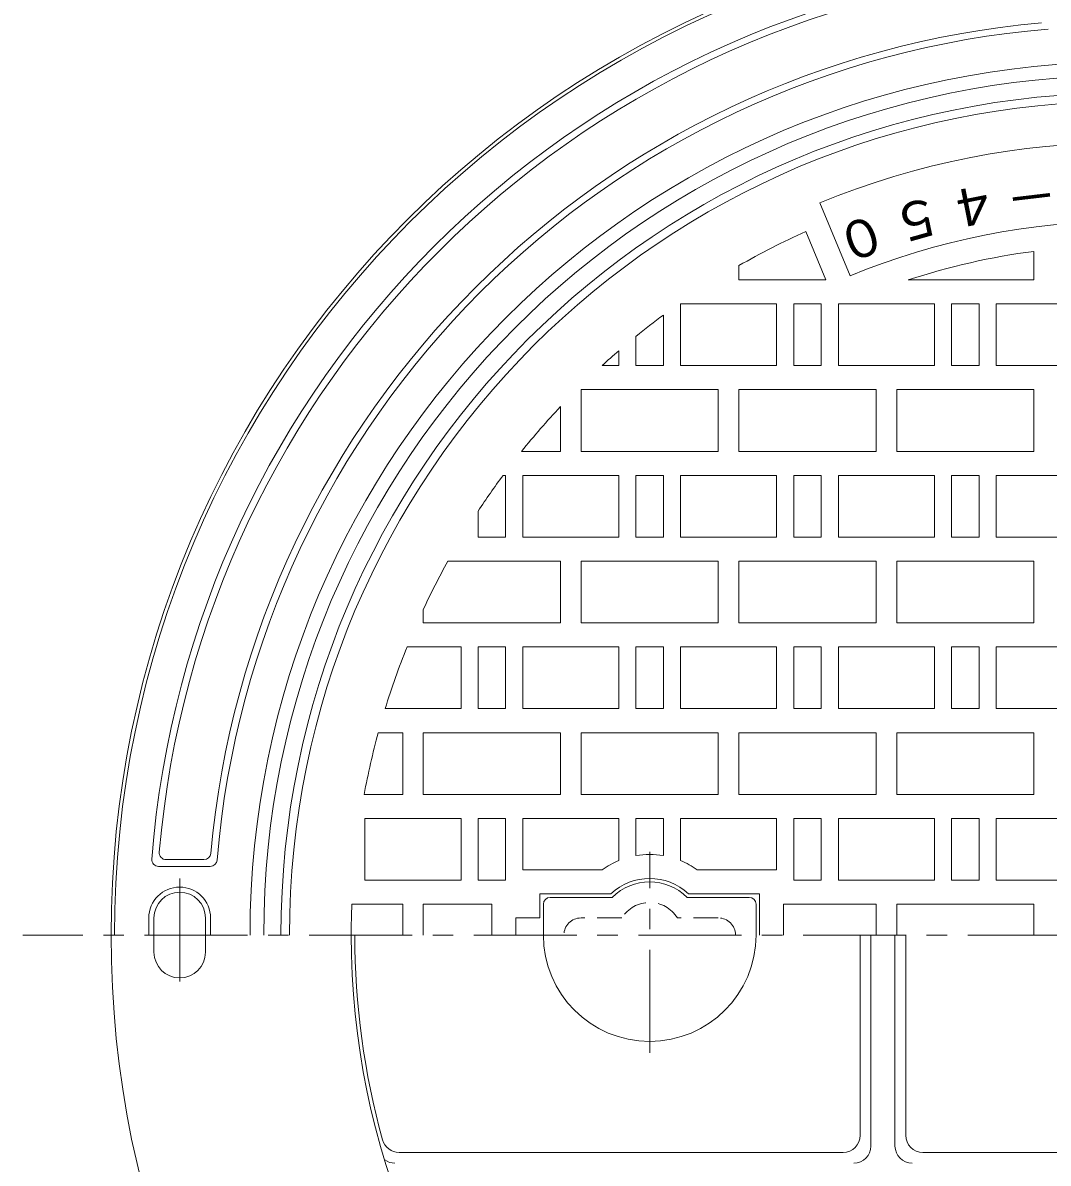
# Model space of a CAD drawing. Units: millimetres, scale not verified. Extents: x -589 to 461, y -801 to 845.
# Drawn here: x -440.7 to -141.8, y 198.1 to 530.5 of the extents above; entities that cross this region are included whole.
import ezdxf
from ezdxf.enums import TextEntityAlignment as Align

# ---------------------------------------------------------------- set-up
doc = ezdxf.new("R2010")
doc.units = ezdxf.units.MM
doc.header["$LTSCALE"] = 6
doc.linetypes.add('CHAIN1', pattern=[8, 5, -1, 1, -1])
doc.linetypes.add('DASHED1', pattern=[1.8, 1.2, -0.6])
for name, color, linetype, lineweight in [('0-1_躯体', 2, 'Continuous', 18), ('0-2_仕上', 3, 'Continuous', 18), ('0-3_建具', 4, 'Continuous', 18), ('0-4_その他', 7, 'Continuous', 18)]:
    doc.layers.add(name, color=color, linetype=linetype, lineweight=lineweight)
doc.styles.add('ＭＳ ゴシック', font='')
doc.styles.get('ＭＳ ゴシック').set_extended_font_data('MS Gothic')

msp = doc.modelspace()

# ---------------------------------------------------------------- linework, layer by layer
at = {"layer": '0-1_躯体'}
for p, q in [((-398.96, 286.569), (-387.917, 286.569)), ((-401.13, 284.568), (-386.082, 284.568)), ((-403.99, 269.568), (-403.99, 264.568)), ((-402.49, 269.568), (-402.49, 259.568)), ((-387.49, 269.568), (-387.49, 259.568)), ((-385.99, 269.568), (-385.99, 264.568))]:
    msp.add_line(p, q, dxfattribs=at)
for centre, radius, start, end in [((-119.99, 264.568), 295, 180, 179.99985), ((-119.99, 264.568), 294, 0, 180), ((-119.99, 264.568), 284, 94.47443, 175.52556), ((-119.99, 264.568), 282, 94.91711, 175.08289), ((-119.99, 264.568), 267, 95.11873, 174.88127), ((-119.99, 264.568), 265, 94.72636, 175.27365), ((-119.99, 264.568), 254.5, 0, 180), ((-119.99, 264.568), 250.5, 0, 180), ((-119.99, 264.568), 245.5, 0, 180), ((-401.13, 286.568), 2, 175.52563, 270), ((-398.96, 288.569), 2, 175.08289, 270), ((-387.917, 288.569), 2, 270, 354.88177), ((-386.082, 286.568), 2, 270, 355.27361), ((-394.99, 269.568), 9, 0, 180), ((-394.99, 269.568), 7.5, 0, 180), ((-119.99, 264.568), 225, 180, 0), ((-394.99, 259.568), 7.5, 180, 0)]:
    msp.add_arc(centre, radius, start, end, dxfattribs=at)
at = {"layer": '0-2_仕上'}
for p, q in [((-199.588, 456.735), (-208.39, 477.985)), ((-206.681, 455.569), (-212.519, 469.662)), ((-145.99, 463.88), (-145.99, 455.569)), ((-231.99, 459.712), (-231.99, 455.569)), ((-231.99, 455.569), (-206.681, 455.569)), ((-182.599, 455.569), (-145.99, 455.569)), ((-248.99, 430.568), (-248.99, 448.569)), ((-248.99, 448.569), (-220.99, 448.569)), ((-220.99, 430.568), (-220.99, 448.569)), ((-215.99, 430.568), (-215.99, 448.569)), ((-215.99, 448.569), (-207.99, 448.569)), ((-207.99, 430.568), (-207.99, 448.569)), ((-202.99, 448.569), (-174.99, 448.569)), ((-202.99, 430.568), (-202.99, 448.569)), ((-174.99, 430.568), (-174.99, 448.569)), ((-169.99, 430.568), (-169.99, 448.569)), ((-169.99, 448.569), (-161.99, 448.569)), ((-161.99, 430.568), (-161.99, 448.569)), ((-156.99, 430.568), (-156.99, 448.569)), ((-156.99, 448.569), (-128.99, 448.569)), ((-253.99, 430.568), (-253.99, 445.314)), ((-261.99, 430.568), (-261.99, 439.099)), ((-266.99, 430.568), (-266.99, 434.909)), ((-266.99, 430.568), (-271.875, 430.568)), ((-261.99, 430.568), (-253.99, 430.568)), ((-248.99, 430.568), (-220.99, 430.568)), ((-215.99, 430.568), (-207.99, 430.568)), ((-202.99, 430.568), (-174.99, 430.568)), ((-169.99, 430.568), (-161.99, 430.568)), ((-156.99, 430.568), (-128.99, 430.568)), ((-277.99, 423.569), (-277.99, 405.569)), ((-277.99, 423.569), (-237.99, 423.569)), ((-237.99, 423.569), (-237.99, 405.569)), ((-231.99, 423.569), (-191.99, 423.569)), ((-231.99, 423.569), (-231.99, 405.569)), ((-191.99, 423.569), (-191.99, 405.569)), ((-185.99, 423.569), (-185.99, 405.569)), ((-185.99, 423.569), (-145.99, 423.569)), ((-145.99, 423.569), (-145.99, 405.569)), ((-283.99, 418.611), (-283.99, 405.569)), ((-295.329, 405.569), (-283.99, 405.569)), ((-277.99, 405.569), (-237.99, 405.569)), ((-231.99, 405.569), (-191.99, 405.569)), ((-185.99, 405.569), (-145.99, 405.569)), ((-300.735, 398.569), (-299.99, 398.569)), ((-299.99, 380.568), (-299.99, 398.569)), ((-294.99, 398.569), (-266.99, 398.569)), ((-294.99, 380.568), (-294.99, 398.569)), ((-266.99, 380.568), (-266.99, 398.569)), ((-261.99, 380.568), (-261.99, 398.569)), ((-261.99, 398.569), (-253.99, 398.569)), ((-248.99, 398.569), (-220.99, 398.569)), ((-248.99, 380.568), (-248.99, 398.569)), ((-220.99, 380.569), (-220.99, 398.569)), ((-215.99, 380.569), (-215.99, 398.569)), ((-215.99, 398.569), (-207.99, 398.569)), ((-207.99, 380.569), (-207.99, 398.569)), ((-174.99, 380.569), (-174.99, 398.569)), ((-169.99, 380.569), (-169.99, 398.569)), ((-169.99, 398.569), (-161.99, 398.569)), ((-161.99, 380.569), (-161.99, 398.569)), ((-156.99, 380.569), (-156.99, 398.569)), ((-156.99, 398.569), (-128.99, 398.569)), ((-307.99, 380.568), (-307.99, 388.185)), ((-307.99, 380.568), (-299.99, 380.568)), ((-294.99, 380.568), (-266.99, 380.568)), ((-248.99, 380.569), (-220.99, 380.569)), ((-215.99, 380.569), (-207.99, 380.569)), ((-202.99, 380.569), (-174.99, 380.569)), ((-169.99, 380.569), (-161.99, 380.569)), ((-156.99, 380.569), (-128.99, 380.569)), ((-316.825, 373.568), (-283.99, 373.568)), ((-283.99, 373.568), (-283.99, 355.569)), ((-277.99, 373.568), (-237.99, 373.568)), ((-277.99, 373.568), (-277.99, 355.569)), ((-237.99, 373.568), (-237.99, 355.569)), ((-231.99, 373.568), (-191.99, 373.568)), ((-231.99, 373.568), (-231.99, 355.569)), ((-191.99, 373.568), (-191.99, 355.569)), ((-185.99, 373.568), (-145.99, 373.568)), ((-145.99, 373.568), (-145.99, 355.569)), ((-323.99, 359.484), (-323.99, 355.569)), ((-323.99, 355.569), (-283.99, 355.569)), ((-277.99, 355.569), (-237.99, 355.569)), ((-231.99, 355.569), (-191.99, 355.569)), ((-328.722, 348.569), (-312.99, 348.569)), ((-312.99, 330.568), (-312.99, 348.569)), ((-307.99, 330.568), (-307.99, 348.569)), ((-307.99, 348.569), (-299.99, 348.569)), ((-294.99, 348.569), (-266.99, 348.569)), ((-294.99, 330.568), (-294.99, 348.569)), ((-266.99, 330.568), (-266.99, 348.569)), ((-261.99, 330.568), (-261.99, 348.569)), ((-261.99, 348.569), (-253.99, 348.569)), ((-248.99, 348.569), (-220.99, 348.569)), ((-248.99, 330.568), (-248.99, 348.569)), ((-220.99, 330.568), (-220.99, 348.569)), ((-215.99, 330.568), (-215.99, 348.569)), ((-215.99, 348.569), (-207.99, 348.569)), ((-207.99, 330.568), (-207.99, 348.569)), ((-202.99, 348.569), (-174.99, 348.569)), ((-202.99, 330.568), (-202.99, 348.569)), ((-174.99, 330.568), (-174.99, 348.569)), ((-169.99, 330.568), (-169.99, 348.569)), ((-169.99, 348.569), (-161.99, 348.569)), ((-161.99, 330.568), (-161.99, 348.569)), ((-156.99, 330.568), (-156.99, 348.569)), ((-156.99, 348.569), (-128.99, 348.569)), ((-335.092, 330.568), (-312.99, 330.568)), ((-294.99, 330.568), (-266.99, 330.568)), ((-248.99, 330.568), (-220.99, 330.568)), ((-215.99, 330.568), (-207.99, 330.568)), ((-202.99, 330.568), (-174.99, 330.568)), ((-169.99, 330.568), (-161.99, 330.568)), ((-156.99, 330.568), (-128.99, 330.568)), ((-337.117, 323.569), (-329.99, 323.569)), ((-329.99, 323.569), (-329.99, 305.569)), ((-323.99, 323.569), (-283.99, 323.569)), ((-323.99, 323.569), (-323.99, 305.569)), ((-283.99, 323.569), (-283.99, 305.569)), ((-277.99, 323.569), (-237.99, 323.569)), ((-277.99, 323.569), (-277.99, 305.569)), ((-277.99, 323.569), (-277.99, 305.569)), ((-237.99, 323.569), (-237.99, 305.569)), ((-231.99, 323.569), (-191.99, 323.569)), ((-231.99, 323.569), (-231.99, 305.569)), ((-191.99, 323.569), (-191.99, 305.569)), ((-185.99, 323.569), (-145.99, 323.569)), ((-145.99, 323.569), (-145.99, 305.569)), ((-341.223, 305.569), (-329.99, 305.569)), ((-323.99, 305.569), (-283.99, 305.569)), ((-277.99, 305.569), (-237.99, 305.569)), ((-231.99, 305.569), (-191.99, 305.569)), ((-340.99, 298.568), (-312.99, 298.568)), ((-340.99, 280.569), (-340.99, 298.568)), ((-312.99, 280.569), (-312.99, 298.568)), ((-307.99, 280.569), (-307.99, 298.568)), ((-266.99, 298.568), (-294.99, 298.568)), ((-294.99, 283.569), (-294.99, 298.568)), ((-266.99, 286.277), (-266.99, 298.568)), ((-253.99, 298.568), (-261.99, 298.568)), ((-261.99, 287.725), (-261.99, 298.568)), ((-253.99, 287.725), (-253.99, 298.568)), ((-220.99, 298.568), (-248.99, 298.568)), ((-248.99, 286.277), (-248.99, 298.568)), ((-220.99, 283.569), (-220.99, 298.568)), ((-215.99, 280.569), (-215.99, 298.568)), ((-207.99, 298.568), (-215.99, 298.568)), ((-207.99, 280.569), (-207.99, 298.568)), ((-202.99, 298.568), (-174.99, 298.568)), ((-202.99, 280.569), (-202.99, 298.568)), ((-174.99, 280.569), (-174.99, 298.568)), ((-169.99, 280.569), (-169.99, 298.568)), ((-169.99, 298.568), (-161.99, 298.568)), ((-161.99, 280.569), (-161.99, 298.568)), ((-156.99, 280.569), (-156.99, 298.568)), ((-156.99, 298.568), (-128.99, 298.568)), ((-271.819, 283.569), (-294.99, 283.569)), ((-244.161, 283.569), (-220.99, 283.569)), ((-340.99, 280.569), (-312.99, 280.569)), ((-299.99, 280.569), (-307.99, 280.569)), ((-207.99, 280.569), (-215.99, 280.569)), ((-202.99, 280.569), (-174.99, 280.569)), ((-169.99, 280.569), (-161.99, 280.569)), ((-156.99, 280.569), (-128.99, 280.569)), ((-269.314, 276.568), (-289.99, 276.568)), ((-289.99, 269.568), (-289.99, 276.568)), ((-246.665, 276.568), (-225.99, 276.568)), ((-225.99, 264.568), (-225.99, 276.568)), ((-344.81, 273.569), (-329.99, 273.569)), ((-329.99, 273.569), (-329.99, 264.568)), ((-323.99, 273.569), (-323.99, 264.568)), ((-304.038, 273.569), (-323.99, 273.569)), ((-304.038, 264.568), (-304.038, 273.569)), ((-191.99, 273.569), (-218.966, 273.569)), ((-218.966, 264.568), (-218.966, 273.569)), ((-191.99, 273.569), (-191.99, 264.568)), ((-185.99, 273.569), (-145.99, 273.569)), ((-185.99, 273.569), (-185.99, 264.568)), ((-145.99, 273.569), (-145.99, 264.568)), ((-289.99, 269.568), (-297.014, 269.568)), ((-297.014, 264.568), (-297.014, 269.568)), ((-297.014, 264.568), (-304.038, 264.568)), ((-196.612, 206.195), (-196.612, 264.568)), ((-193.485, 203.069), (-193.485, 264.568)), ((-186.485, 203.069), (-186.485, 264.568)), ((-183.368, 206.195), (-183.368, 264.568)), ((-201.612, 201.195), (-331.022, 201.195)), ((-178.368, 201.195), (-61.612, 201.195))]:
    msp.add_line(p, q, dxfattribs=at)
at = {"layer": '0-2_仕上', "linetype": 'CHAIN1'}
for p, q in [((-257.99, 230.261), (-257.99, 288.788)), ((-394.99, 281.045), (-394.99, 248.092)), ((200.748, 264.568), (-440.727, 264.568))]:
    msp.add_line(p, q, dxfattribs=at)
at = {"layer": '0-2_仕上', "linetype": 'DASHED1'}
for p, q in [((-266.068, 269.568), (-277.99, 269.568)), ((-237.99, 269.568), (-249.912, 269.568))]:
    msp.add_line(p, q, dxfattribs=at)
at = {"layer": '0-2_仕上'}
for points in [[(-261.99, 380.568), (-253.99, 380.568), (-253.99, 398.569)], [(-202.99, 380.569), (-202.99, 398.569), (-174.99, 398.569)], [(-185.99, 373.568), (-185.99, 355.569), (-145.99, 355.569)], [(-307.99, 330.568), (-299.99, 330.568), (-299.99, 348.569)], [(-261.99, 330.568), (-253.99, 330.568), (-253.99, 348.569)], [(-185.99, 323.569), (-185.99, 305.569), (-145.99, 305.569)], [(-299.99, 280.569), (-299.99, 298.568), (-307.99, 298.568)]]:
    msp.add_lwpolyline(points, dxfattribs=at)
for centre, radius, start, end in [((-119.99, 264.568), 243, 0, 180), ((-119.99, 264.568), 231, 67.49998, 112.50002), ((-119.99, 264.568), 208, 67.5, 112.5), ((-119.99, 264.568), 225, 114.28282, 119.85306), ((-119.99, 264.568), 201, 97.43221, 108.14905), ((-119.99, 264.568), 225, 126.5522, 129.13217), ((-119.99, 264.568), 225, 130.79335, 132.45752), ((-119.99, 264.568), 225, 136.79327, 141.19534), ((-119.99, 264.568), 225, 143.44769, 146.67365), ((-119.99, 264.568), 225, 151.02393, 155.0486), ((-119.99, 264.568), 225, 158.07855, 162.94237), ((-119.99, 264.568), 225, 164.79799, 169.50075), ((-257.99, 264.568), 23.5, 112.51859, 126.0491), ((-257.99, 264.568), 23.5, 80.19977, 99.80023), ((-257.99, 264.568), 23.5, 53.9509, 67.48174), ((-257.99, 264.568), 16.5, 46.65843, 133.34157), ((-119.99, 264.568), 225, 177.7075, 180), ((-119.99, 264.568), 223.957, 180, 195.4619), ((-257.99, 264.568), 31, 180, 0), ((-201.612, 206.195), 5, 270, 0), ((-178.368, 206.195), 5, 180, 270), ((-331.022, 206.195), 5, 195.46162, 270), ((-198.485, 203.069), 5, 270, 0), ((-181.485, 203.069), 5, 180, 270), ((-332.281, 203.069), 5, 233.78941, 270)]:
    msp.add_arc(centre, radius, start, end, dxfattribs=at)
at = {"layer": '0-2_仕上', "linetype": 'DASHED1'}
for centre, radius, start, end in [((-257.99, 264.568), 9.5, 31.75671, 148.24329), ((-277.99, 264.568), 5, 90, 180), ((-237.99, 264.568), 5, 0, 90)]:
    msp.add_arc(centre, radius, start, end, dxfattribs=at)
at = {"layer": '0-3_建具'}
for p, q in [((-288.986, 273.569), (-288.986, 264.568)), ((-286.986, 275.569), (-268.91, 275.569)), ((-228.99, 275.569), (-247.07, 275.569)), ((-226.99, 273.569), (-226.99, 264.568))]:
    msp.add_line(p, q, dxfattribs=at)
for centre, radius, start, end in [((-257.99, 264.568), 15.5, 45.20895, 134.79105), ((-286.986, 273.569), 2, 90, 180), ((-228.99, 273.569), 2, 0, 90)]:
    msp.add_arc(centre, radius, start, end, dxfattribs=at)

# ---------------------------------------------------------------- texts
at = {"layer": '0-4_その他', "color": 4, "style": 'ＭＳ ゴシック'}
for s, rotation, p in [('４', 191.251, (-157.902, 487.2)), ('５', 195.75, (-175.252, 483.539)), ('－', 186.75, (-140.317, 489.488)), ('０', 200.25, (-192.262, 478.528))]:
    msp.add_text(s, height=11, rotation=rotation, dxfattribs=at).set_placement(p, align=Align.BOTTOM_LEFT)

doc.saveas('drawing.dxf')
